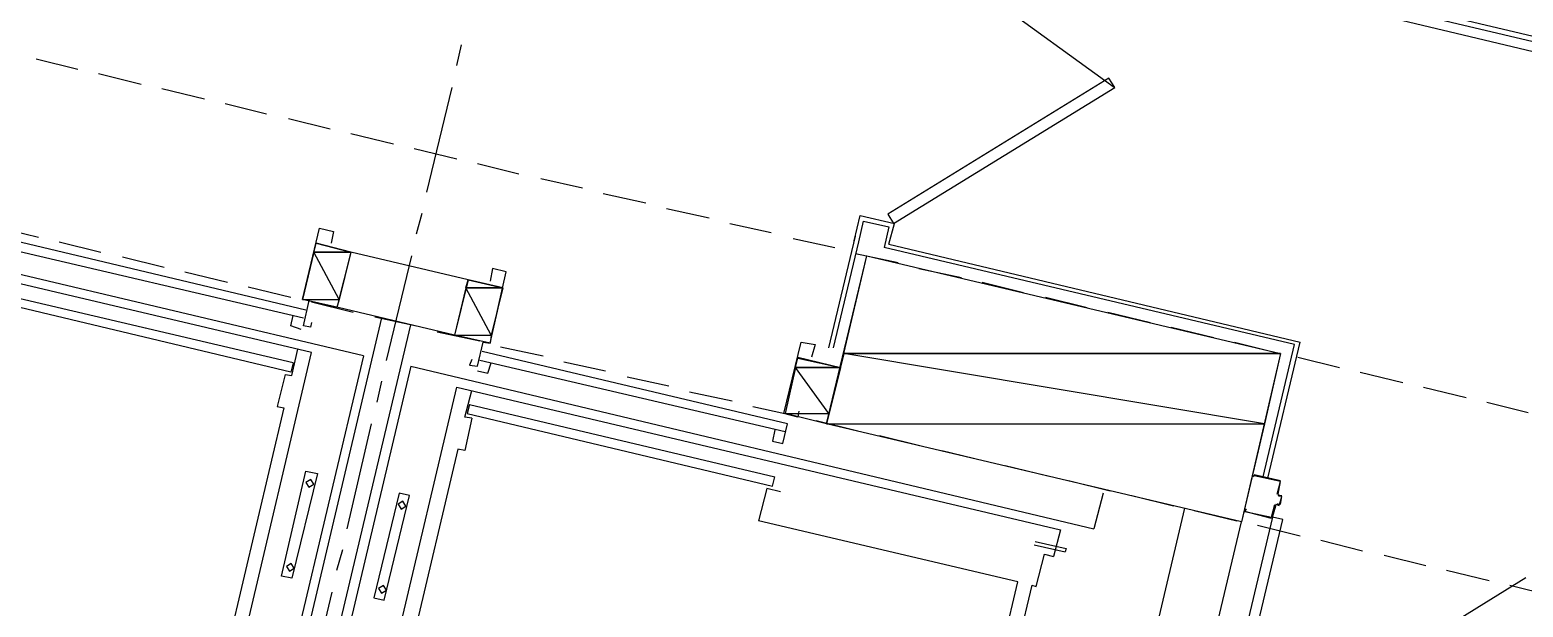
# Model space of a CAD drawing. Header units: feet. Extents: x -84 to 198, y -22 to 181.
# Drawn here: x 64.87 to 82.15, y 58.15 to 64.83 of the extents above; entities that cross this region are included whole.
import ezdxf

# ---------------------------------------------------------------- set-up
doc = ezdxf.new("R2010")
doc.units = ezdxf.units.FT
for name, color, linetype in [('A-AREA-COMUN', 252, 'CONTINUOUS'), ('A-LINEA', 7, 'CONTINUOUS'), ('A-MURO-CONCRETO', 8, 'CONTINUOUS')]:
    doc.layers.add(name, color=color, linetype=linetype)

msp = doc.modelspace()

# ---------------------------------------------------------------- linework, layer by layer
at = {"layer": 'A-AREA-COMUN'}
msp.add_lwpolyline([(86.48, 63.5733), (75.968, 66.08)], dxfattribs=at)
at = {"layer": 'A-LINEA'}
for p, q in [((83.64, 64.4311), (75.6933, 66.3111)), ((75.7333, 66.2444), (83.6667, 64.3644)), ((77.4225, 64.1661), (75.5655, 65.5104)), ((69.8133, 64.4178), (69.8667, 64.6578)), ((64.9467, 64.4978), (65.4267, 64.3778)), ((65.6667, 64.3244), (66.16, 64.2044)), ((66.4, 64.1511), (66.8933, 64.0311)), ((69.4667, 62.9511), (69.76, 64.1644)), ((67.1333, 63.9778), (67.6133, 63.8578)), ((67.8667, 63.8044), (68.3467, 63.6844)), ((68.5867, 63.6311), (69.08, 63.5111)), ((69.32, 63.4578), (69.8133, 63.3378)), ((70.0533, 63.2844), (70.5333, 63.1644)), ((70.7867, 63.1111), (71.2667, 63.0044)), ((68.7333, 61.0578), (60.8133, 62.9378)), ((71.5067, 62.9378), (72, 62.8311)), ((68.1333, 61.0978), (61.16, 62.7378)), ((72.24, 62.7644), (72.7333, 62.6578)), ((69.3467, 62.4711), (69.4133, 62.7111)), ((72.9733, 62.5911), (73.4533, 62.4844)), ((74.4133, 62.3911), (74.48, 62.6844)), ((74.4133, 62.3911), (74.48, 62.6844)), ((74.4667, 62.3778), (74.52, 62.6178)), ((74.4667, 62.3778), (74.52, 62.6178)), ((74.48, 62.6844), (74.88, 62.5911)), ((74.48, 62.6844), (74.88, 62.5911)), ((74.8133, 62.3511), (74.88, 62.5911)), ((74.8133, 62.3511), (74.88, 62.5911)), ((64.48, 62.5511), (64.9733, 62.4311)), ((64.5333, 62.4311), (68.0667, 61.5911)), ((73.7067, 62.4178), (74.1867, 62.3111)), ((74.12, 61.1511), (74.4267, 62.4444)), ((74.12, 61.1511), (74.4267, 62.4444)), ((64.5067, 62.3244), (68.04, 61.4978)), ((65.2133, 62.3778), (65.6933, 62.2578)), ((68.0267, 61.7111), (68.1867, 62.3644)), ((68.5867, 62.2578), (68.1867, 62.3644)), ((68.5867, 62.2578), (68.4267, 61.6178)), ((69.9467, 61.9378), (68.5867, 62.2578)), ((69, 61.0044), (69.2933, 62.2178)), ((74.1733, 61.1511), (74.4667, 62.3778)), ((74.1733, 61.1511), (74.4667, 62.3778)), ((74.4267, 62.2444), (74.92, 62.1378)), ((79.5067, 61.1911), (74.76, 62.3111)), ((79.5067, 61.1911), (74.76, 62.3111)), ((74.8133, 62.3511), (79.5733, 61.2178)), ((74.8133, 62.3511), (79.5733, 61.2178)), ((65.9467, 62.2044), (66.4267, 62.0844)), ((75.16, 62.0711), (75.6533, 61.9644)), ((66.6667, 62.0311), (67.16, 61.9111)), ((69.9467, 61.9378), (69.7867, 61.2978)), ((70.3467, 61.8444), (69.9467, 61.9378)), ((75.8933, 61.9111), (76.3733, 61.7911)), ((67.8933, 60.8711), (64.3733, 61.7111)), ((67.92, 60.9778), (64.3867, 61.8044)), ((67.4, 61.8578), (67.8933, 61.7378)), ((68.44, 61.6178), (68.0267, 61.7111)), ((70.2, 61.2044), (70.3467, 61.8444)), ((76.6267, 61.7378), (77.1067, 61.6178)), ((68.1333, 61.6844), (68.6133, 61.5644)), ((69.7867, 61.2978), (68.44, 61.6178)), ((77.3467, 61.5644), (77.84, 61.4444)), ((67.0267, 53.3778), (68.9467, 61.4978)), ((67.36, 53.2978), (69.28, 61.4178)), ((68.8667, 61.5111), (69.3467, 61.4044)), ((78.08, 61.3911), (78.5733, 61.2711)), ((69.5867, 61.3378), (70.08, 61.2311)), ((70.2, 61.2044), (69.7867, 61.2978)), ((78.8133, 61.2178), (79.2933, 61.0978)), ((79.1467, 59.6578), (79.5067, 61.1911)), ((79.2, 59.6444), (79.5733, 61.2178)), ((79.2, 59.6444), (79.5733, 61.2178)), ((66.44, 53.9111), (68.1333, 61.0978)), ((68.7333, 61.0578), (67.4, 55.4311)), ((67.9067, 60.8311), (67.9733, 61.1378)), ((73.6133, 60.1778), (70.08, 61.0044)), ((73.64, 60.2711), (70.1067, 61.1111)), ((70.32, 61.1644), (70.8133, 61.0578)), ((79.5467, 61.0444), (80.0267, 60.9244)), ((67.8267, 60.8444), (67.9067, 60.8311)), ((67.92, 60.9778), (67.8933, 60.8711)), ((69.28, 60.9378), (67.9467, 55.2978)), ((69.28, 60.9378), (77.1867, 59.0578)), ((71.0533, 60.9911), (71.5333, 60.8844)), ((80.2667, 60.8711), (80.76, 60.7511)), ((68.12, 53.5244), (69.8133, 60.6978)), ((68.8933, 60.5244), (68.9467, 60.7644)), ((69.8133, 60.6978), (76.8, 59.0444)), ((69.9067, 60.3511), (69.9867, 60.6578)), ((71.7867, 60.8178), (72.2667, 60.7111)), ((81, 60.6978), (81.4933, 60.5778)), ((69.96, 60.4978), (69.9333, 60.3911)), ((69.96, 60.4978), (73.4933, 59.6578)), ((72.5067, 60.6444), (73, 60.5378)), ((81.7333, 60.5244), (82.2133, 60.4044)), ((67.8133, 60.4578), (66.48, 54.8178)), ((69.9867, 60.3378), (69.9067, 60.3511)), ((69.9333, 60.3911), (73.4667, 59.5511)), ((73.24, 60.4711), (73.7333, 60.3644)), ((73.9733, 60.3111), (74.4533, 60.1911)), ((68.5467, 59.0578), (68.8267, 60.2711)), ((73.4933, 60.2044), (73.4667, 60.0711)), ((74.7067, 60.1378), (75.1867, 60.0178)), ((69.8267, 59.9778), (68.4933, 54.3378)), ((75.4267, 59.9644), (75.92, 59.8444)), ((76.16, 59.7911), (76.6533, 59.6711)), ((73.4667, 59.5511), (73.4933, 59.6578)), ((76.8933, 59.6178), (77.3733, 59.4978)), ((79.04, 59.6844), (79.3467, 59.6178)), ((79.04, 59.6711), (79.04, 59.6711)), ((77.2933, 59.4711), (77.1867, 59.0578)), ((77.6267, 59.4444), (78.1067, 59.3244)), ((79.32, 59.4444), (79.36, 59.4444)), ((79.3205, 59.4557), (79.3354, 59.4316)), ((79.3333, 59.4578), (79.3333, 59.4578)), ((76.32, 51.1778), (78.24, 59.2978)), ((78.3467, 59.2711), (78.84, 59.1511)), ((79.3046, 59.3372), (79.2805, 59.3224)), ((79.3333, 59.3244), (79.2933, 59.3378)), ((79.3333, 59.3378), (79.3333, 59.3378)), ((76.3067, 58.4444), (73.3067, 59.1511)), ((76.9733, 51.0311), (78.8933, 59.1378)), ((79.08, 59.0978), (79.5733, 58.9778)), ((79.24, 59.1911), (79.24, 59.1911)), ((76.8, 59.0444), (76.72, 58.7378)), ((68.4267, 58.5778), (68.4933, 58.8178)), ((76.4933, 58.8711), (76.8533, 58.7911)), ((79.8133, 58.9244), (80.2933, 58.8044)), ((80.5467, 58.7511), (81.0267, 58.6311)), ((75.0533, 53.1378), (76.3067, 58.4444)), ((78.5709, 56.2715), (82.1859, 58.4922)), ((81.2667, 58.5778), (81.76, 58.4578)), ((68.08, 57.1111), (68.3733, 58.3244)), ((76.4667, 58.4044), (75.2133, 53.0978)), ((82, 58.4044), (82.48, 58.2844))]:
    msp.add_line(p, q, dxfattribs=at)
for points in [[(74.8667, 62.5911), (77.4267, 64.1644), (77.36, 64.2711), (74.8, 62.6978), (74.8667, 62.5911)], [(74.52, 62.6178), (74.8133, 62.5511), (74.76, 62.3111)], [(74.52, 62.6178), (74.8133, 62.5511), (74.76, 62.3111)], [(68.1333, 61.4444), (68.12, 61.3911), (68.04, 61.4044), (68.1067, 61.6978), (68.0267, 61.7111), (68.2267, 62.5378), (68.3867, 62.4978), (68.36, 62.3644)], [(79.3467, 61.0844), (78.8933, 59.1378), (74.0933, 60.2711), (74.56, 62.2178), (79.3467, 61.0844)], [(69.9867, 61.0178), (69.96, 60.9511), (70.0533, 60.9378), (70.12, 61.2178), (70.2, 61.2044), (70.3867, 62.0311), (70.2267, 62.0711), (70.2, 61.9244)], [(68.0133, 61.3644), (67.8933, 61.4044), (67.92, 61.5244)], [(73.7733, 60.4178), (73.76, 60.3511), (73.6, 60.3911), (73.8, 61.2178), (73.96, 61.1911), (73.92, 61.0444)], [(73.76, 61.0444), (74.2533, 60.9244), (74.0933, 60.2711), (73.6133, 60.3911)], [(67.8267, 60.8444), (67.7333, 60.4711), (67.8133, 60.4578)], [(70.0533, 60.8844), (70.1733, 60.8578), (70.2133, 60.9778)], [(69.9867, 60.3378), (69.9067, 59.9644), (69.8267, 59.9778)], [(73.4667, 60.0711), (73.5867, 60.0444), (73.64, 60.2711)], [(68.0667, 59.7244), (68.2, 59.6978), (67.9067, 58.4844), (67.7867, 58.5111), (68.0667, 59.7244)], [(68.1241, 59.6299), (68.0679, 59.5952), (68.1026, 59.539), (68.1587, 59.5737), (68.1241, 59.6299)], [(79.3067, 59.4578), (79.3467, 59.6044), (79.04, 59.6711), (79.0267, 59.6578), (79.0267, 59.6844)], [(69.2667, 59.4444), (69.1467, 59.4711), (68.8533, 58.2578), (68.9733, 58.2311), (69.2667, 59.4444)], [(73.56, 59.4844), (73.4, 59.5244), (73.3067, 59.1511)], [(79.3067, 59.3511), (79.3333, 59.3378), (79.36, 59.4311), (79.32, 59.4444)], [(79.32, 59.4578), (79.3467, 59.6044), (79.3467, 59.6044)], [(69.1907, 59.3765), (69.1346, 59.3419), (69.1693, 59.2857), (69.2254, 59.3204), (69.1907, 59.3765)], [(78.9333, 59.2711), (78.9333, 59.2844), (78.9467, 59.2844), (78.9333, 59.2578), (79.24, 59.1911), (79.28, 59.3378)], [(79.2533, 59.1911), (79.2933, 59.3244), (79.2933, 59.3244)], [(79.3467, 59.3378), (79.36, 59.4311), (79.36, 59.4311)], [(79.2533, 59.1911), (78.56, 56.2711), (78.68, 56.2444), (79.3733, 59.1644), (79.2533, 59.1911)], [(79.24, 59.1778), (78.9333, 59.2578), (78.9333, 59.2578)], [(76.4667, 58.4044), (76.52, 58.3911), (76.6133, 58.7644), (76.72, 58.7378)], [(76.5067, 58.9111), (76.8667, 58.8311), (76.8533, 58.7911)], [(67.8974, 58.6565), (67.8413, 58.6219), (67.8759, 58.5657), (67.9321, 58.6004), (67.8974, 58.6565)], [(68.9641, 58.4032), (68.9079, 58.3685), (68.9426, 58.3124), (68.9987, 58.347), (68.9641, 58.4032)]]:
    msp.add_lwpolyline(points, dxfattribs=at)
at = {"layer": 'A-MURO-CONCRETO'}
for points in [[(68.16, 62.2578), (68.0267, 61.7111), (68.4533, 61.7111), (68.16, 62.2578)], [(68.1867, 62.3644), (68.5867, 62.2578), (68.16, 62.2578), (68.1867, 62.3644), (68.1867, 62.3644)], [(68.16, 62.2578), (68.5867, 62.2578), (68.4533, 61.7111), (68.16, 62.2578), (68.16, 62.2578)], [(74.56, 62.2178), (79.3467, 61.0844), (74.2933, 61.0844), (74.56, 62.2178), (74.56, 62.2178)], [(69.9467, 61.9378), (70.3467, 61.8444), (69.92, 61.8444), (69.9467, 61.9378), (69.9467, 61.9378)], [(68.0267, 61.7111), (68.4533, 61.7111), (68.4267, 61.6178), (68.0267, 61.7111), (68.0267, 61.7111)], [(69.92, 61.8444), (69.7867, 61.2978), (70.2133, 61.2978), (69.92, 61.8444)], [(69.92, 61.8444), (70.3467, 61.8444), (70.2133, 61.2978), (69.92, 61.8444), (69.92, 61.8444)], [(69.7867, 61.2978), (70.2133, 61.2978), (70.2, 61.2044), (69.7867, 61.2978), (69.7867, 61.2978)], [(73.76, 61.0311), (74.2533, 60.9244), (73.7333, 60.9244), (73.76, 61.0311), (73.76, 61.0311)], [(74.2933, 61.0844), (74.0933, 60.2711), (79.16, 60.2711), (74.2933, 61.0844)], [(74.2933, 61.0844), (79.3467, 61.0844), (79.16, 60.2711), (74.2933, 61.0844), (74.2933, 61.0844)], [(73.7333, 60.9244), (73.6133, 60.3911), (74.12, 60.3911), (73.7333, 60.9244)], [(73.7333, 60.9244), (74.2533, 60.9244), (74.12, 60.3911), (73.7333, 60.9244), (73.7333, 60.9244)], [(73.6133, 60.3911), (74.12, 60.3911), (74.0933, 60.2711), (73.6133, 60.3911), (73.6133, 60.3911)], [(74.0933, 60.2711), (79.16, 60.2711), (78.8933, 59.1378), (74.0933, 60.2711), (74.0933, 60.2711)]]:
    msp.add_lwpolyline(points, dxfattribs=at)

doc.saveas('drawing.dxf')
